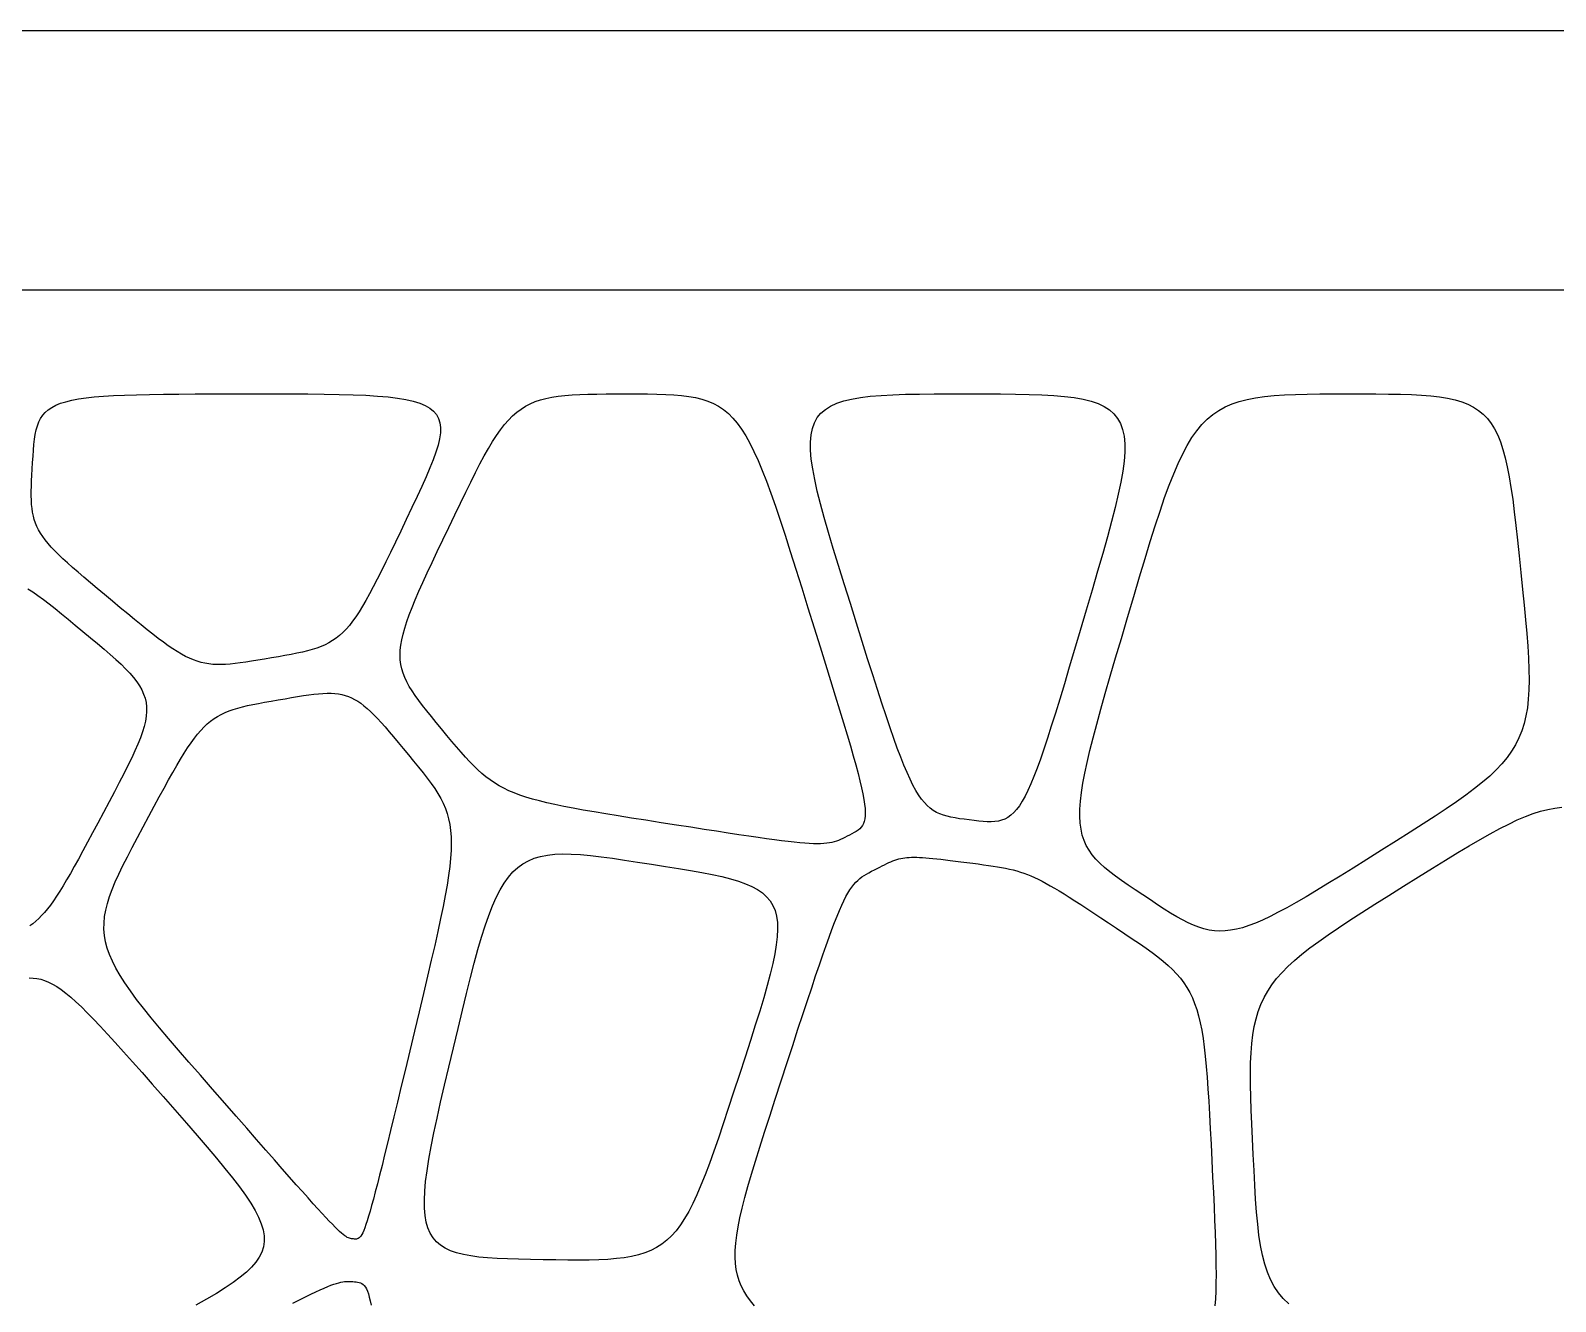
# Model space of a CAD drawing. Header units: millimetres. Extents: x 0 to 2400, y 0 to 1000.
# Drawn here: x 324 to 912, y 510 to 1000 of the extents above; entities that cross this region are included whole.
import ezdxf

# ---------------------------------------------------------------- set-up
doc = ezdxf.new("R2010")
doc.units = ezdxf.units.MM

msp = doc.modelspace()

# ---------------------------------------------------------------- linework, layer by layer
at = {"layer": '07'}
for p, q in [((441.287, 516.814), (442.286, 517.152)), ((442.286, 517.152), (443.186, 517.419)), ((443.186, 517.419), (444.001, 517.624)), ((444.001, 517.624), (444.747, 517.771)), ((444.747, 517.771), (445.437, 517.869)), ((445.437, 517.869), (446.085, 517.923)), ((446.085, 517.923), (446.706, 517.939)), ((446.706, 517.939), (447.313, 517.925)), ((447.313, 517.925), (447.921, 517.886)), ((447.921, 517.886), (448.545, 517.831)), ((448.545, 517.831), (449.197, 517.764)), ((449.197, 517.764), (449.847, 517.692)), ((449.847, 517.692), (450.457, 517.607)), ((450.457, 517.607), (451.029, 517.489)), ((451.029, 517.489), (451.565, 517.319)), ((451.565, 517.319), (452.07, 517.08)), ((452.07, 517.08), (452.545, 516.752)), ((428.056, 510.814), (430.352, 511.945)), ((430.352, 511.945), (432.436, 512.955)), ((432.436, 512.955), (434.322, 513.849)), ((434.322, 513.849), (436.026, 514.634)), ((436.026, 514.634), (437.559, 515.316)), ((437.559, 515.316), (438.938, 515.903)), ((438.938, 515.903), (440.176, 516.4)), ((440.176, 516.4), (441.287, 516.814)), ((452.545, 516.752), (452.992, 516.316)), ((452.992, 516.316), (453.416, 515.754)), ((453.416, 515.754), (453.818, 515.048)), ((453.818, 515.048), (454.202, 514.178)), ((454.202, 514.178), (454.569, 513.126)), ((454.569, 513.126), (454.924, 511.874)), ((454.924, 511.874), (455.268, 510.402)), ((425.534, 509.553), (428.056, 510.814)), ((455.268, 510.402), (455.604, 508.693))]:
    msp.add_line(p, q, dxfattribs=at)
at = {"layer": '08'}
for p, q in [((323.928, 634.854), (325.407, 634.818)), ((325.407, 634.818), (326.875, 634.651)), ((326.875, 634.651), (328.345, 634.345)), ((328.345, 634.345), (329.831, 633.889)), ((329.831, 633.889), (331.348, 633.273)), ((331.348, 633.273), (332.91, 632.488)), ((332.91, 632.488), (334.531, 631.525)), ((334.531, 631.525), (336.225, 630.374)), ((336.225, 630.374), (338.007, 629.025)), ((338.007, 629.025), (339.889, 627.469)), ((339.889, 627.469), (341.887, 625.696)), ((341.887, 625.696), (344.014, 623.697)), ((344.014, 623.697), (346.284, 621.461)), ((346.284, 621.461), (348.713, 618.98)), ((348.713, 618.98), (351.313, 616.244)), ((351.313, 616.244), (354.099, 613.243)), ((354.099, 613.243), (357.084, 609.968)), ((357.084, 609.968), (360.284, 606.409)), ((360.284, 606.409), (363.712, 602.557)), ((363.712, 602.557), (367.382, 598.401)), ((367.382, 598.401), (371.308, 593.933)), ((371.308, 593.933), (375.505, 589.142)), ((375.505, 589.142), (379.986, 584.02)), ((379.986, 584.02), (384.464, 578.897)), ((384.464, 578.897), (388.642, 574.097)), ((388.642, 574.097), (392.516, 569.605)), ((392.516, 569.605), (396.084, 565.401)), ((396.084, 565.401), (399.344, 561.47)), ((399.344, 561.47), (402.293, 557.793)), ((402.293, 557.793), (404.929, 554.355)), ((404.929, 554.355), (407.249, 551.136)), ((407.249, 551.136), (409.251, 548.12)), ((409.251, 548.12), (410.933, 545.289)), ((410.933, 545.289), (412.291, 542.627)), ((412.291, 542.627), (413.325, 540.115)), ((413.325, 540.115), (414.03, 537.737)), ((414.03, 537.737), (414.406, 535.476)), ((414.406, 535.476), (414.448, 533.313)), ((413.526, 529.215), (412.556, 527.245)), ((414.156, 531.232), (413.526, 529.215)), ((414.448, 533.313), (414.156, 531.232)), ((409.587, 523.376), (407.582, 521.443)), ((411.244, 525.304), (409.587, 523.376)), ((412.556, 527.245), (411.244, 525.304)), ((402.522, 517.492), (399.462, 515.44)), ((405.228, 519.488), (402.522, 517.492)), ((407.582, 521.443), (405.228, 519.488)), ((396.044, 513.314), (392.267, 511.096)), ((399.462, 515.44), (396.044, 513.314)), ((392.267, 511.096), (388.128, 508.769))]:
    msp.add_line(p, q, dxfattribs=at)
at = {"layer": '09'}
for p, q in [((323.322, 784.856), (325.266, 783.611)), ((325.266, 783.611), (327.278, 782.227)), ((327.278, 782.227), (329.373, 780.702)), ((329.373, 780.702), (331.567, 779.033)), ((331.567, 779.033), (333.876, 777.216)), ((333.876, 777.216), (336.317, 775.249)), ((336.317, 775.249), (338.906, 773.129)), ((338.906, 773.129), (341.657, 770.853)), ((341.657, 770.853), (344.588, 768.417)), ((344.588, 768.417), (347.516, 765.979)), ((347.516, 765.979), (350.251, 763.69)), ((350.251, 763.69), (352.793, 761.535)), ((352.793, 761.535), (355.146, 759.5)), ((355.146, 759.5), (357.309, 757.571)), ((357.309, 757.571), (359.286, 755.735)), ((359.286, 755.735), (361.076, 753.976)), ((361.076, 753.976), (362.683, 752.282)), ((362.683, 752.282), (364.107, 750.637)), ((364.107, 750.637), (365.351, 749.029)), ((365.351, 749.029), (366.415, 747.442)), ((366.415, 747.442), (367.301, 745.863)), ((367.301, 745.863), (368.012, 744.278)), ((368.012, 744.278), (368.548, 742.673)), ((368.548, 742.673), (368.912, 741.033)), ((368.912, 741.033), (369.104, 739.345)), ((368.981, 735.767), (368.669, 733.85)), ((369.126, 737.594), (368.981, 735.767)), ((369.104, 739.345), (369.126, 737.594)), ((367.552, 729.687), (366.751, 727.414)), ((368.192, 731.828), (367.552, 729.687)), ((368.669, 733.85), (368.192, 731.828)), ((365.789, 724.994), (364.669, 722.413)), ((366.751, 727.414), (365.789, 724.994)), ((363.392, 719.657), (361.96, 716.713)), ((364.669, 722.413), (363.392, 719.657)), ((360.374, 713.566), (358.636, 710.201)), ((361.96, 716.713), (360.374, 713.566)), ((356.748, 706.606), (354.711, 702.766)), ((358.636, 710.201), (356.748, 706.606)), ((354.711, 702.766), (352.527, 698.667)), ((350.341, 694.568), (348.291, 690.732)), ((352.527, 698.667), (350.341, 694.568)), ((348.291, 690.732), (346.368, 687.149)), ((344.563, 683.808), (342.867, 680.699)), ((346.368, 687.149), (344.563, 683.808)), ((341.27, 677.811), (339.762, 675.135)), ((342.867, 680.699), (341.27, 677.811)), ((336.98, 670.377), (335.687, 668.273)), ((338.336, 672.661), (336.98, 670.377)), ((339.762, 675.135), (338.336, 672.661)), ((333.248, 664.567), (332.085, 662.944)), ((334.446, 666.34), (333.248, 664.567)), ((335.687, 668.273), (334.446, 666.34)), ((328.707, 658.87), (327.587, 657.743)), ((329.824, 660.106), (328.707, 658.87)), ((330.947, 661.46), (329.824, 660.106)), ((332.085, 662.944), (330.947, 661.46)), ((325.302, 655.773), (324.117, 654.91)), ((326.455, 656.714), (325.302, 655.773)), ((327.587, 657.743), (326.455, 656.714))]:
    msp.add_line(p, q, dxfattribs=at)
at = {"layer": '11'}
for p, q in [((410.075, 740.249), (412.278, 740.682)), ((412.278, 740.682), (414.628, 741.116)), ((414.628, 741.116), (417.135, 741.561)), ((417.135, 741.561), (419.809, 742.028)), ((419.809, 742.028), (422.484, 742.492)), ((422.484, 742.492), (424.991, 742.921)), ((424.991, 742.921), (427.339, 743.311)), ((427.339, 743.311), (429.54, 743.657)), ((429.54, 743.657), (431.603, 743.955)), ((431.603, 743.955), (433.538, 744.2)), ((433.538, 744.2), (435.356, 744.389)), ((435.356, 744.389), (437.066, 744.517)), ((437.066, 744.517), (438.679, 744.58)), ((438.679, 744.58), (440.204, 744.574)), ((440.204, 744.574), (441.653, 744.494)), ((441.653, 744.494), (443.034, 744.337)), ((443.034, 744.337), (444.359, 744.097)), ((444.359, 744.097), (445.636, 743.771)), ((445.636, 743.771), (446.877, 743.355)), ((446.877, 743.355), (448.091, 742.843)), ((448.091, 742.843), (449.289, 742.233)), ((449.289, 742.233), (450.48, 741.519)), ((450.48, 741.519), (451.675, 740.697)), ((451.675, 740.697), (452.884, 739.764)), ((393.818, 733.837), (395.129, 734.796)), ((395.129, 734.796), (396.481, 735.659)), ((396.481, 735.659), (397.886, 736.434)), ((397.886, 736.434), (399.354, 737.132)), ((399.354, 737.132), (400.896, 737.763)), ((400.896, 737.763), (402.522, 738.336)), ((402.522, 738.336), (404.243, 738.861)), ((404.243, 738.861), (406.068, 739.348)), ((406.068, 739.348), (408.008, 739.808)), ((408.008, 739.808), (410.075, 740.249)), ((452.884, 739.764), (454.117, 738.715)), ((454.117, 738.715), (455.383, 737.545)), ((455.383, 737.545), (456.694, 736.25)), ((456.694, 736.25), (458.059, 734.827)), ((458.059, 734.827), (459.488, 733.27)), ((387.533, 727.241), (388.79, 728.833)), ((388.79, 728.833), (390.036, 730.279)), ((390.036, 730.279), (391.282, 731.588)), ((391.282, 731.588), (392.54, 732.771)), ((392.54, 732.771), (393.818, 733.837)), ((459.488, 733.27), (460.992, 731.577)), ((460.992, 731.577), (462.58, 729.741)), ((462.58, 729.741), (464.263, 727.76)), ((383.599, 721.49), (384.948, 723.58)), ((384.948, 723.58), (386.256, 725.493)), ((386.256, 725.493), (387.533, 727.241)), ((464.263, 727.76), (466.051, 725.628)), ((466.051, 725.628), (467.953, 723.342)), ((467.953, 723.342), (469.981, 720.897)), ((380.733, 716.745), (382.197, 719.215)), ((382.197, 719.215), (383.599, 721.49)), ((469.981, 720.897), (472.006, 718.45)), ((472.006, 718.45), (473.898, 716.144)), ((375.861, 708.063), (377.575, 711.179)), ((377.575, 711.179), (379.196, 714.069)), ((379.196, 714.069), (380.733, 716.745)), ((473.898, 716.144), (475.655, 713.957)), ((475.655, 713.957), (477.278, 711.87)), ((477.278, 711.87), (478.769, 709.859)), ((374.043, 704.713), (375.861, 708.063)), ((478.769, 709.859), (480.126, 707.904)), ((480.126, 707.904), (481.352, 705.984)), ((481.352, 705.984), (482.445, 704.076)), ((370.051, 697.269), (372.109, 701.118)), ((372.109, 701.118), (374.043, 704.713)), ((482.445, 704.076), (483.408, 702.159)), ((483.408, 702.159), (484.239, 700.212)), ((484.239, 700.212), (484.941, 698.213)), ((367.856, 693.155), (370.051, 697.269)), ((484.941, 698.213), (485.512, 696.141)), ((485.512, 696.141), (485.954, 693.974)), ((485.954, 693.974), (486.268, 691.691)), ((363.625, 685.178), (365.665, 689.04)), ((365.665, 689.04), (367.856, 693.155)), ((486.268, 691.691), (486.452, 689.271)), ((486.452, 689.271), (486.509, 686.691)), ((360.021, 678.135), (361.742, 681.55)), ((361.742, 681.55), (363.625, 685.178)), ((486.439, 683.931), (486.241, 680.969)), ((486.509, 686.691), (486.439, 683.931)), ((358.467, 674.912), (360.021, 678.135)), ((485.917, 677.784), (485.467, 674.353)), ((486.241, 680.969), (485.917, 677.784)), ((355.885, 668.963), (357.087, 671.861)), ((357.087, 671.861), (358.467, 674.912)), ((484.891, 670.657), (484.19, 666.672)), ((485.467, 674.353), (484.891, 670.657)), ((354.039, 663.54), (354.868, 666.196)), ((354.868, 666.196), (355.885, 668.963)), ((484.19, 666.672), (483.364, 662.378)), ((352.741, 656.035), (352.97, 658.48)), ((352.97, 658.48), (353.404, 660.975)), ((353.404, 660.975), (354.039, 663.54)), ((483.364, 662.378), (482.415, 657.753)), ((352.722, 653.62), (352.741, 656.035)), ((352.92, 651.214), (352.722, 653.62)), ((481.341, 652.776), (480.145, 647.426)), ((482.415, 657.753), (481.341, 652.776)), ((353.339, 648.797), (352.92, 651.214)), ((353.985, 646.348), (353.339, 648.797)), ((354.862, 643.848), (353.985, 646.348)), ((480.145, 647.426), (478.825, 641.68)), ((355.978, 641.275), (354.862, 643.848)), ((357.336, 638.61), (355.978, 641.275)), ((478.825, 641.68), (477.384, 635.517)), ((358.942, 635.831), (357.336, 638.61)), ((360.803, 632.919), (358.942, 635.831)), ((477.384, 635.517), (475.82, 628.916)), ((362.922, 629.853), (360.803, 632.919)), ((365.305, 626.614), (362.922, 629.853)), ((475.82, 628.916), (474.136, 621.856)), ((367.959, 623.179), (365.305, 626.614)), ((370.887, 619.53), (367.959, 623.179)), ((374.096, 615.645), (370.887, 619.53)), ((474.136, 621.856), (472.33, 614.315)), ((377.591, 611.505), (374.096, 615.645)), ((381.377, 607.089), (377.591, 611.505)), ((472.33, 614.315), (470.524, 606.774)), ((385.459, 602.376), (381.377, 607.089)), ((470.524, 606.774), (468.833, 599.721)), ((389.844, 597.346), (385.459, 602.376)), ((468.833, 599.721), (467.253, 593.137)), ((394.536, 591.98), (389.844, 597.346)), ((399.229, 586.615), (394.536, 591.98)), ((467.253, 593.137), (465.779, 587.007)), ((403.62, 581.595), (399.229, 586.615)), ((465.779, 587.007), (464.407, 581.316)), ((407.72, 576.91), (403.62, 581.595)), ((411.541, 572.548), (407.72, 576.91)), ((463.131, 576.046), (461.948, 571.182)), ((464.407, 581.316), (463.131, 576.046)), ((415.092, 568.496), (411.541, 572.548)), ((461.948, 571.182), (460.852, 566.708)), ((418.385, 564.745), (415.092, 568.496)), ((421.432, 561.281), (418.385, 564.745)), ((460.852, 566.708), (459.838, 562.607)), ((424.241, 558.093), (421.432, 561.281)), ((458.902, 558.864), (458.039, 555.462)), ((459.838, 562.607), (458.902, 558.864)), ((426.826, 555.17), (424.241, 558.093)), ((429.197, 552.499), (426.826, 555.17)), ((431.364, 550.07), (429.197, 552.499)), ((457.244, 552.385), (456.513, 549.618)), ((458.039, 555.462), (457.244, 552.385)), ((433.338, 547.871), (431.364, 550.07)), ((435.131, 545.89), (433.338, 547.871)), ((455.841, 547.143), (455.223, 544.945)), ((456.513, 549.618), (455.841, 547.143)), ((436.754, 544.115), (435.131, 545.89)), ((438.217, 542.535), (436.754, 544.115)), ((439.531, 541.139), (438.217, 542.535)), ((440.708, 539.914), (439.531, 541.139)), ((454.131, 541.315), (453.647, 539.851)), ((454.655, 543.008), (454.131, 541.315)), ((455.223, 544.945), (454.655, 543.008)), ((441.757, 538.848), (440.708, 539.914)), ((442.691, 537.932), (441.757, 538.848)), ((443.52, 537.152), (442.691, 537.932)), ((444.255, 536.497), (443.52, 537.152)), ((444.906, 535.955), (444.255, 536.497)), ((445.486, 535.515), (444.906, 535.955)), ((446.004, 535.166), (445.486, 535.515)), ((446.472, 534.895), (446.004, 535.166)), ((446.901, 534.691), (446.472, 534.895)), ((447.302, 534.543), (446.901, 534.691)), ((451.317, 534.96), (450.981, 534.644)), ((451.661, 535.392), (451.317, 534.96)), ((452.016, 535.956), (451.661, 535.392)), ((452.388, 536.668), (452.016, 535.956)), ((452.78, 537.543), (452.388, 536.668)), ((453.198, 538.599), (452.78, 537.543)), ((453.647, 539.851), (453.198, 538.599)), ((447.685, 534.438), (447.302, 534.543)), ((448.061, 534.366), (447.685, 534.438)), ((448.442, 534.313), (448.061, 534.366)), ((448.838, 534.27), (448.442, 534.313)), ((449.233, 534.231), (448.838, 534.27)), ((449.607, 534.212), (449.233, 534.231)), ((449.964, 534.227), (449.607, 534.212)), ((450.308, 534.293), (449.964, 534.227)), ((450.646, 534.427), (450.308, 534.293)), ((450.981, 534.644), (450.646, 534.427))]:
    msp.add_line(p, q, dxfattribs=at)
at = {"layer": '12'}
for p, q in [((340.345, 857.514), (342.926, 858)), ((342.926, 858), (345.803, 858.417)), ((345.803, 858.417), (348.993, 858.77)), ((348.993, 858.77), (352.512, 859.064)), ((352.512, 859.064), (356.377, 859.305)), ((356.377, 859.305), (360.607, 859.498)), ((360.607, 859.498), (365.217, 859.649)), ((365.217, 859.649), (370.224, 859.761)), ((370.224, 859.761), (375.646, 859.842)), ((375.646, 859.842), (381.499, 859.897)), ((381.499, 859.897), (387.801, 859.929)), ((387.801, 859.929), (394.569, 859.946)), ((394.569, 859.946), (401.819, 859.953)), ((401.819, 859.953), (409.568, 859.953)), ((409.568, 859.953), (417.317, 859.952)), ((417.317, 859.952), (424.561, 859.941)), ((424.561, 859.941), (431.312, 859.91)), ((431.312, 859.91), (437.584, 859.85)), ((437.584, 859.85), (443.387, 859.751)), ((443.387, 859.751), (448.733, 859.603)), ((448.733, 859.603), (453.635, 859.397)), ((453.635, 859.397), (458.105, 859.122)), ((458.105, 859.122), (462.154, 858.77)), ((462.154, 858.77), (465.795, 858.33)), ((465.795, 858.33), (469.04, 857.793)), ((329.128, 851.72), (330.115, 852.841)), ((330.115, 852.841), (331.279, 853.855)), ((331.279, 853.855), (332.637, 854.768)), ((332.637, 854.768), (334.205, 855.585)), ((334.205, 855.585), (336.002, 856.312)), ((336.002, 856.312), (338.042, 856.953)), ((338.042, 856.953), (340.345, 857.514)), ((469.04, 857.793), (471.9, 857.148)), ((471.9, 857.148), (474.388, 856.387)), ((474.388, 856.387), (476.516, 855.499)), ((476.516, 855.499), (478.296, 854.474)), ((478.296, 854.474), (479.739, 853.304)), ((479.739, 853.304), (480.858, 851.977)), ((480.858, 851.977), (481.664, 850.485)), ((326.248, 844.327), (326.606, 846.061)), ((326.606, 846.061), (327.057, 847.663)), ((327.057, 847.663), (327.615, 849.136)), ((327.615, 849.136), (328.3, 850.486)), ((328.3, 850.486), (329.128, 851.72)), ((481.664, 850.485), (482.17, 848.818)), ((482.17, 848.818), (482.388, 846.966)), ((482.388, 846.966), (482.33, 844.918)), ((325.555, 838.269), (325.739, 840.436)), ((325.739, 840.436), (325.965, 842.453)), ((325.965, 842.453), (326.248, 844.327)), ((481.433, 840.201), (480.618, 837.51)), ((482.008, 842.667), (481.433, 840.201)), ((482.33, 844.918), (482.008, 842.667)), ((325.24, 833.466), (325.394, 835.948)), ((325.394, 835.948), (325.555, 838.269)), ((479.575, 834.587), (478.316, 831.419)), ((480.618, 837.51), (479.575, 834.587)), ((324.845, 826.472), (324.957, 828.656)), ((324.957, 828.656), (325.09, 830.984)), ((325.09, 830.984), (325.24, 833.466)), ((478.316, 831.419), (476.852, 827.998)), ((324.715, 822.493), (324.763, 824.421)), ((324.763, 824.421), (324.845, 826.472)), ((475.197, 824.315), (473.361, 820.358)), ((476.852, 827.998), (475.197, 824.315)), ((324.708, 820.676), (324.715, 822.493)), ((324.749, 818.96), (324.708, 820.676)), ((324.843, 817.334), (324.749, 818.96)), ((324.996, 815.788), (324.843, 817.334)), ((473.361, 820.358), (471.357, 816.119)), ((325.215, 814.31), (324.996, 815.788)), ((325.506, 812.89), (325.215, 814.31)), ((325.876, 811.517), (325.506, 812.89)), ((326.329, 810.18), (325.876, 811.517)), ((469.197, 811.588), (467.033, 807.057)), ((471.357, 816.119), (469.197, 811.588)), ((326.874, 808.869), (326.329, 810.18)), ((327.515, 807.573), (326.874, 808.869)), ((328.259, 806.28), (327.515, 807.573)), ((329.112, 804.982), (328.259, 806.28)), ((330.08, 803.665), (329.112, 804.982)), ((467.033, 807.057), (465.003, 802.817)), ((331.17, 802.321), (330.08, 803.665)), ((332.387, 800.937), (331.17, 802.321)), ((333.738, 799.504), (332.387, 800.937)), ((335.23, 798.011), (333.738, 799.504)), ((465.003, 802.817), (463.096, 798.857)), ((336.868, 796.446), (335.23, 798.011)), ((338.658, 794.799), (336.868, 796.446)), ((340.606, 793.06), (338.658, 794.799)), ((461.301, 795.167), (459.609, 791.736)), ((463.096, 798.857), (461.301, 795.167)), ((342.72, 791.217), (340.606, 793.06)), ((345.005, 789.26), (342.72, 791.217)), ((347.467, 787.178), (345.005, 789.26)), ((458.009, 788.553), (456.49, 785.608)), ((459.609, 791.736), (458.009, 788.553)), ((350.112, 784.96), (347.467, 787.178)), ((352.947, 782.596), (350.112, 784.96)), ((355.977, 780.074), (352.947, 782.596)), ((455.042, 782.889), (453.655, 780.387)), ((456.49, 785.608), (455.042, 782.889)), ((359.009, 777.554), (355.977, 780.074)), ((361.851, 775.197), (359.009, 777.554)), ((451.019, 775.986), (449.749, 774.067)), ((452.317, 778.089), (451.019, 775.986)), ((453.655, 780.387), (452.317, 778.089)), ((364.515, 772.999), (361.851, 775.197)), ((367.015, 770.956), (364.515, 772.999)), ((369.362, 769.064), (367.015, 770.956)), ((447.256, 770.736), (446.011, 769.303)), ((448.499, 772.32), (447.256, 770.736)), ((449.749, 774.067), (448.499, 772.32)), ((371.569, 767.317), (369.362, 769.064)), ((373.648, 765.712), (371.569, 767.317)), ((375.611, 764.244), (373.648, 765.712)), ((377.471, 762.909), (375.611, 764.244)), ((439.383, 764.034), (437.903, 763.284)), ((440.797, 764.871), (439.383, 764.034)), ((442.156, 765.806), (440.797, 764.871)), ((443.471, 766.849), (442.156, 765.806)), ((444.753, 768.011), (443.471, 766.849)), ((446.011, 769.303), (444.753, 768.011)), ((379.24, 761.702), (377.471, 762.909)), ((380.93, 760.619), (379.24, 761.702)), ((382.554, 759.655), (380.93, 760.619)), ((384.124, 758.807), (382.554, 759.655)), ((385.652, 758.069), (384.124, 758.807)), ((387.151, 757.438), (385.652, 758.069)), ((417.218, 758.196), (414.51, 757.726)), ((419.925, 758.669), (417.218, 758.196)), ((422.463, 759.121), (419.925, 758.669)), ((424.841, 759.563), (422.463, 759.121)), ((427.07, 760.006), (424.841, 759.563)), ((429.161, 760.46), (427.07, 760.006)), ((431.124, 760.937), (429.161, 760.46)), ((432.969, 761.447), (431.124, 760.937)), ((434.707, 762.001), (432.969, 761.447)), ((436.348, 762.61), (434.707, 762.001)), ((437.903, 763.284), (436.348, 762.61)), ((388.634, 756.909), (387.151, 757.438)), ((390.111, 756.477), (388.634, 756.909)), ((391.596, 756.138), (390.111, 756.477)), ((393.102, 755.887), (391.596, 756.138)), ((394.639, 755.721), (393.102, 755.887)), ((396.222, 755.635), (394.639, 755.721)), ((397.861, 755.625), (396.222, 755.635)), ((399.57, 755.685), (397.861, 755.625)), ((401.36, 755.812), (399.57, 755.685)), ((403.245, 756.001), (401.36, 755.812)), ((405.236, 756.248), (403.245, 756.001)), ((407.345, 756.548), (405.236, 756.248)), ((409.586, 756.898), (407.345, 756.548)), ((411.97, 757.292), (409.586, 756.898)), ((414.51, 757.726), (411.97, 757.292))]:
    msp.add_line(p, q, dxfattribs=at)
at = {"layer": '15'}
for p, q in [((518.499, 680.985), (520.947, 681.703)), ((520.947, 681.703), (523.583, 682.209)), ((523.583, 682.209), (526.423, 682.517)), ((526.423, 682.517), (529.483, 682.64)), ((529.483, 682.64), (532.776, 682.594)), ((532.776, 682.594), (536.32, 682.391)), ((536.32, 682.391), (540.129, 682.047)), ((540.129, 682.047), (544.219, 681.576)), ((544.219, 681.576), (548.605, 680.992)), ((508.546, 673.701), (510.283, 675.697)), ((510.283, 675.697), (512.131, 677.409)), ((512.131, 677.409), (514.106, 678.852)), ((514.106, 678.852), (516.224, 680.039)), ((516.224, 680.039), (518.499, 680.985)), ((548.605, 680.992), (553.302, 680.309)), ((553.302, 680.309), (558.326, 679.542)), ((558.326, 679.542), (563.692, 678.704)), ((563.692, 678.704), (569.057, 677.861)), ((569.057, 677.861), (574.071, 677.058)), ((574.071, 677.058), (578.741, 676.279)), ((578.741, 676.279), (583.073, 675.506)), ((505.346, 668.8), (506.906, 671.407)), ((506.906, 671.407), (508.546, 673.701)), ((583.073, 675.506), (587.076, 674.724)), ((587.076, 674.724), (590.755, 673.916)), ((590.755, 673.916), (594.117, 673.067)), ((594.117, 673.067), (597.17, 672.159)), ((597.17, 672.159), (599.919, 671.176)), ((599.919, 671.176), (602.372, 670.102)), ((602.372, 670.102), (604.536, 668.921)), ((502.407, 662.592), (503.851, 665.866)), ((503.851, 665.866), (505.346, 668.8)), ((604.536, 668.921), (606.417, 667.617)), ((606.417, 667.617), (608.022, 666.172)), ((608.022, 666.172), (609.358, 664.571)), ((609.358, 664.571), (610.431, 662.798)), ((499.606, 654.962), (500.997, 658.962)), ((500.997, 658.962), (502.407, 662.592)), ((610.431, 662.798), (611.25, 660.835)), ((611.25, 660.835), (611.819, 658.668)), ((611.819, 658.668), (612.147, 656.278)), ((498.219, 650.58), (499.606, 654.962)), ((612.24, 653.651), (612.105, 650.769)), ((612.147, 656.278), (612.24, 653.651)), ((496.82, 645.799), (498.219, 650.58)), ((611.748, 647.617), (611.177, 644.177)), ((612.105, 650.769), (611.748, 647.617)), ((493.927, 634.986), (495.395, 640.606)), ((495.395, 640.606), (496.82, 645.799)), ((610.398, 640.435), (609.418, 636.373)), ((611.177, 644.177), (610.398, 640.435)), ((492.401, 628.926), (493.927, 634.986)), ((609.418, 636.373), (608.244, 631.974)), ((490.803, 622.41), (492.401, 628.926)), ((608.244, 631.974), (606.883, 627.224)), ((606.883, 627.224), (605.341, 622.105)), ((489.115, 615.426), (490.803, 622.41)), ((605.341, 622.105), (603.625, 616.601)), ((487.325, 607.958), (489.115, 615.426)), ((603.625, 616.601), (601.743, 610.696)), ((485.542, 600.486), (487.325, 607.958)), ((601.743, 610.696), (599.701, 604.373)), ((483.895, 593.488), (485.542, 600.486)), ((599.701, 604.373), (597.505, 597.616)), ((482.389, 586.949), (483.895, 593.488)), ((597.505, 597.616), (595.305, 590.859)), ((595.305, 590.859), (593.237, 584.539)), ((481.03, 580.853), (482.389, 586.949)), ((593.237, 584.539), (591.285, 578.64)), ((479.825, 575.184), (481.03, 580.853)), ((591.285, 578.64), (589.433, 573.148)), ((477.897, 565.065), (478.778, 569.927)), ((478.778, 569.927), (479.825, 575.184)), ((589.433, 573.148), (587.667, 568.049)), ((477.187, 560.583), (477.897, 565.065)), ((587.667, 568.049), (585.972, 563.328)), ((476.654, 556.466), (477.187, 560.583)), ((584.332, 558.971), (582.731, 554.964)), ((585.972, 563.328), (584.332, 558.971)), ((476.144, 549.261), (476.305, 552.697)), ((476.305, 552.697), (476.654, 556.466)), ((582.731, 554.964), (581.155, 551.292)), ((476.179, 546.142), (476.144, 549.261)), ((579.589, 547.942), (578.017, 544.897)), ((581.155, 551.292), (579.589, 547.942)), ((476.416, 543.325), (476.179, 546.142)), ((476.859, 540.794), (476.416, 543.325)), ((477.516, 538.532), (476.859, 540.794)), ((576.424, 542.145), (574.795, 539.671)), ((578.017, 544.897), (576.424, 542.145)), ((478.392, 536.525), (477.516, 538.532)), ((479.493, 534.757), (478.392, 536.525)), ((480.826, 533.212), (479.493, 534.757)), ((571.368, 535.499), (569.539, 533.771)), ((573.115, 537.46), (571.368, 535.499)), ((574.795, 539.671), (573.115, 537.46)), ((482.396, 531.873), (480.826, 533.212)), ((484.209, 530.726), (482.396, 531.873)), ((486.272, 529.755), (484.209, 530.726)), ((488.59, 528.944), (486.272, 529.755)), ((491.17, 528.278), (488.59, 528.944)), ((561.1, 528.923), (558.634, 528.154)), ((563.409, 529.855), (561.1, 528.923)), ((565.574, 530.964), (563.409, 529.855)), ((567.613, 532.265), (565.574, 530.964)), ((569.539, 533.771), (567.613, 532.265)), ((494.016, 527.74), (491.17, 528.278)), ((497.136, 527.315), (494.016, 527.74)), ((500.536, 526.987), (497.136, 527.315)), ((504.221, 526.74), (500.536, 526.987)), ((508.197, 526.56), (504.221, 526.74)), ((512.47, 526.429), (508.197, 526.56)), ((517.047, 526.333), (512.47, 526.429)), ((521.934, 526.256), (517.047, 526.333)), ((526.817, 526.187), (521.934, 526.256)), ((531.39, 526.138), (526.817, 526.187)), ((535.668, 526.121), (531.39, 526.138)), ((539.666, 526.153), (535.668, 526.121)), ((543.399, 526.247), (539.666, 526.153)), ((546.884, 526.418), (543.399, 526.247)), ((550.134, 526.679), (546.884, 526.418)), ((553.166, 527.046), (550.134, 526.679)), ((555.994, 527.533), (553.166, 527.046)), ((558.634, 528.154), (555.994, 527.533))]:
    msp.add_line(p, q, dxfattribs=at)
at = {"layer": '16'}
for p, q in [((520.856, 857.655), (522.992, 858.227)), ((522.992, 858.227), (525.265, 858.695)), ((525.265, 858.695), (527.688, 859.069)), ((527.688, 859.069), (530.276, 859.361)), ((530.276, 859.361), (533.042, 859.581)), ((533.042, 859.581), (536, 859.738)), ((536, 859.738), (539.163, 859.843)), ((539.163, 859.843), (542.547, 859.907)), ((542.547, 859.907), (546.163, 859.94)), ((546.163, 859.94), (550.027, 859.952)), ((550.027, 859.952), (554.152, 859.953)), ((554.152, 859.953), (558.277, 859.951)), ((558.277, 859.951), (562.141, 859.931)), ((562.141, 859.931), (565.758, 859.879)), ((565.758, 859.879), (569.143, 859.776)), ((569.143, 859.776), (572.309, 859.607)), ((572.309, 859.607), (575.27, 859.356)), ((575.27, 859.356), (578.042, 859.004)), ((578.042, 859.004), (580.636, 858.536)), ((580.636, 858.536), (583.068, 857.936)), ((583.068, 857.936), (585.352, 857.185)), ((510.137, 851.47), (511.743, 852.881)), ((511.743, 852.881), (513.403, 854.126)), ((513.403, 854.126), (515.13, 855.215)), ((515.13, 855.215), (516.939, 856.16)), ((516.939, 856.16), (518.843, 856.97)), ((518.843, 856.97), (520.856, 857.655)), ((585.352, 857.185), (587.502, 856.269)), ((587.502, 856.269), (589.532, 855.17)), ((589.532, 855.17), (591.455, 853.872)), ((591.455, 853.872), (593.287, 852.357)), ((593.287, 852.357), (595.04, 850.611)), ((503.976, 843.962), (505.505, 846.139)), ((505.505, 846.139), (507.032, 848.11)), ((507.032, 848.11), (508.572, 849.883)), ((508.572, 849.883), (510.137, 851.47)), ((595.04, 850.611), (596.729, 848.615)), ((596.729, 848.615), (598.369, 846.353)), ((598.369, 846.353), (599.972, 843.809)), ((500.86, 838.944), (502.433, 841.567)), ((502.433, 841.567), (503.976, 843.962)), ((599.972, 843.809), (601.554, 840.966)), ((601.554, 840.966), (603.128, 837.808)), ((497.572, 832.972), (499.245, 836.082)), ((499.245, 836.082), (500.86, 838.944)), ((603.128, 837.808), (604.709, 834.317)), ((604.709, 834.317), (606.31, 830.477)), ((494.003, 825.965), (495.83, 829.603)), ((495.83, 829.603), (497.572, 832.972)), ((606.31, 830.477), (607.945, 826.272)), ((492.078, 822.047), (494.003, 825.965)), ((607.945, 826.272), (609.629, 821.685)), ((487.878, 813.33), (490.041, 817.839)), ((490.041, 817.839), (492.078, 822.047)), ((609.629, 821.685), (611.375, 816.7)), ((611.375, 816.7), (613.199, 811.299)), ((485.576, 808.511), (487.878, 813.33)), ((613.199, 811.299), (615.112, 805.466)), ((483.276, 803.69), (485.576, 808.511)), ((615.112, 805.466), (617.131, 799.185)), ((479.135, 794.951), (481.13, 799.175)), ((481.13, 799.175), (483.276, 803.69)), ((617.131, 799.185), (619.268, 792.439)), ((477.291, 791), (479.135, 794.951)), ((474.058, 783.858), (475.599, 787.308)), ((475.599, 787.308), (477.291, 791)), ((619.268, 792.439), (621.538, 785.211)), ((472.666, 780.636), (474.058, 783.858)), ((621.538, 785.211), (623.956, 777.485)), ((470.33, 774.812), (471.423, 777.626)), ((471.423, 777.626), (472.666, 780.636)), ((623.956, 777.485), (626.371, 769.758)), ((467.937, 767.388), (468.587, 769.709)), ((468.587, 769.709), (469.385, 772.178)), ((469.385, 772.178), (470.33, 774.812)), ((626.371, 769.758), (628.629, 762.529)), ((467.075, 763.132), (467.433, 765.202)), ((467.433, 765.202), (467.937, 767.388)), ((466.795, 759.285), (466.863, 761.165)), ((466.872, 757.475), (466.795, 759.285)), ((466.863, 761.165), (467.075, 763.132)), ((628.629, 762.529), (630.732, 755.78)), ((467.093, 755.72), (466.872, 757.475)), ((467.457, 754.005), (467.093, 755.72)), ((467.963, 752.313), (467.457, 754.005)), ((468.612, 750.63), (467.963, 752.313)), ((630.732, 755.78), (632.683, 749.492)), ((469.402, 748.939), (468.612, 750.63)), ((470.333, 747.225), (469.402, 748.939)), ((471.404, 745.473), (470.333, 747.225)), ((632.683, 749.492), (634.487, 743.649)), ((472.616, 743.666), (471.404, 745.473)), ((473.966, 741.788), (472.616, 743.666)), ((475.456, 739.826), (473.966, 741.788)), ((634.487, 743.649), (636.146, 738.233)), ((477.083, 737.761), (475.456, 739.826)), ((478.848, 735.58), (477.083, 737.761)), ((480.75, 733.266), (478.848, 735.58)), ((636.146, 738.233), (637.663, 733.226)), ((482.789, 730.804), (480.75, 733.266)), ((484.831, 728.343), (482.789, 730.804)), ((637.663, 733.226), (639.042, 728.61)), ((639.042, 728.61), (640.286, 724.368)), ((486.753, 726.039), (484.831, 728.343)), ((488.574, 723.884), (486.753, 726.039)), ((490.31, 721.871), (488.574, 723.884)), ((640.286, 724.368), (641.397, 720.482)), ((491.978, 719.994), (490.31, 721.871)), ((493.596, 718.244), (491.978, 719.994)), ((495.18, 716.614), (493.596, 718.244)), ((641.397, 720.482), (642.38, 716.935)), ((642.38, 716.935), (643.238, 713.709)), ((496.747, 715.097), (495.18, 716.614)), ((498.315, 713.686), (496.747, 715.097)), ((499.9, 712.374), (498.315, 713.686)), ((501.519, 711.153), (499.9, 712.374)), ((503.191, 710.016), (501.519, 711.153)), ((643.238, 713.709), (643.973, 710.786)), ((504.93, 708.956), (503.191, 710.016)), ((506.755, 707.965), (504.93, 708.956)), ((508.683, 707.036), (506.755, 707.965)), ((510.731, 706.162), (508.683, 707.036)), ((512.915, 705.336), (510.731, 706.162)), ((515.254, 704.55), (512.915, 705.336)), ((643.973, 710.786), (644.59, 708.148)), ((644.59, 708.148), (645.09, 705.779)), ((645.09, 705.779), (645.478, 703.66)), ((517.762, 703.797), (515.254, 704.55)), ((520.459, 703.071), (517.762, 703.797)), ((523.361, 702.362), (520.459, 703.071)), ((526.484, 701.665), (523.361, 702.362)), ((529.847, 700.972), (526.484, 701.665)), ((533.465, 700.276), (529.847, 700.972)), ((537.357, 699.569), (533.465, 700.276)), ((541.539, 698.844), (537.357, 699.569)), ((645.478, 703.66), (645.757, 701.774)), ((645.757, 701.774), (645.929, 700.103)), ((645.929, 700.103), (645.999, 698.63)), ((546.027, 698.094), (541.539, 698.844)), ((550.84, 697.312), (546.027, 698.094)), ((555.995, 696.49), (550.84, 697.312)), ((561.507, 695.622), (555.995, 696.49)), ((567.395, 694.699), (561.507, 695.622)), ((573.282, 693.777), (567.395, 694.699)), ((578.791, 692.916), (573.282, 693.777)), ((644.917, 693.609), (644.437, 692.95)), ((645.313, 694.359), (644.917, 693.609)), ((645.623, 695.218), (645.313, 694.359)), ((645.842, 696.205), (645.623, 695.218)), ((645.969, 697.337), (645.842, 696.205)), ((645.999, 698.63), (645.969, 697.337)), ((583.938, 692.114), (578.791, 692.916)), ((588.736, 691.371), (583.938, 692.114)), ((593.2, 690.685), (588.736, 691.371)), ((597.345, 690.056), (593.2, 690.685)), ((601.185, 689.483), (597.345, 690.056)), ((604.736, 688.964), (601.185, 689.483)), ((608.011, 688.5), (604.736, 688.964)), ((611.025, 688.088), (608.011, 688.5)), ((613.793, 687.728), (611.025, 688.088)), ((616.33, 687.418), (613.793, 687.728)), ((618.65, 687.159), (616.33, 687.418)), ((634.892, 687.593), (634.034, 687.328)), ((635.723, 687.896), (634.892, 687.593)), ((636.541, 688.235), (635.723, 687.896)), ((637.362, 688.609), (636.541, 688.235)), ((638.2, 689.019), (637.362, 688.609)), ((639.07, 689.461), (638.2, 689.019)), ((639.986, 689.937), (639.07, 689.461)), ((640.899, 690.415), (639.986, 689.937)), ((641.748, 690.88), (640.899, 690.415)), ((642.529, 691.348), (641.748, 690.88)), ((643.24, 691.837), (642.529, 691.348)), ((643.877, 692.365), (643.24, 691.837)), ((644.437, 692.95), (643.877, 692.365)), ((620.767, 686.949), (618.65, 687.159)), ((622.697, 686.786), (620.767, 686.949)), ((624.454, 686.671), (622.697, 686.786)), ((626.052, 686.602), (624.454, 686.671)), ((627.507, 686.578), (626.052, 686.602)), ((628.832, 686.598), (627.507, 686.578)), ((630.043, 686.662), (628.832, 686.598)), ((631.154, 686.767), (630.043, 686.662)), ((632.18, 686.914), (631.154, 686.767)), ((633.135, 687.101), (632.18, 686.914)), ((634.034, 687.328), (633.135, 687.101))]:
    msp.add_line(p, q, dxfattribs=at)
at = {"layer": '18'}
for p, q in [((647.456, 675.42), (648.459, 675.957)), ((648.459, 675.957), (649.526, 676.514)), ((649.526, 676.514), (650.593, 677.069)), ((650.593, 677.069), (651.596, 677.588)), ((651.596, 677.588), (652.542, 678.071)), ((652.542, 678.071), (653.439, 678.518)), ((653.439, 678.518), (654.294, 678.931)), ((654.294, 678.931), (655.113, 679.309)), ((655.113, 679.309), (655.904, 679.654)), ((655.904, 679.654), (656.675, 679.966)), ((656.675, 679.966), (657.432, 680.246)), ((657.432, 680.246), (658.182, 680.494)), ((658.182, 680.494), (658.933, 680.71)), ((658.933, 680.71), (659.692, 680.896)), ((659.692, 680.896), (660.466, 681.051)), ((660.466, 681.051), (661.263, 681.177)), ((661.263, 681.177), (662.088, 681.274)), ((662.088, 681.274), (662.951, 681.343)), ((662.951, 681.343), (663.857, 681.384)), ((663.857, 681.384), (664.814, 681.397)), ((664.814, 681.397), (665.829, 681.384)), ((665.829, 681.384), (666.909, 681.344)), ((666.909, 681.344), (668.062, 681.279)), ((668.062, 681.279), (669.295, 681.189)), ((669.295, 681.189), (670.615, 681.075)), ((670.615, 681.075), (672.028, 680.937)), ((672.028, 680.937), (673.543, 680.775)), ((673.543, 680.775), (675.166, 680.591)), ((675.166, 680.591), (676.904, 680.384)), ((676.904, 680.384), (678.766, 680.156)), ((678.766, 680.156), (680.757, 679.907)), ((680.757, 679.907), (682.885, 679.638)), ((682.885, 679.638), (685.158, 679.348)), ((685.158, 679.348), (687.431, 679.058)), ((687.431, 679.058), (689.564, 678.782)), ((689.564, 678.782), (691.57, 678.515)), ((691.57, 678.515), (693.458, 678.252)), ((693.458, 678.252), (695.242, 677.988)), ((695.242, 677.988), (696.933, 677.717)), ((696.933, 677.717), (698.541, 677.436)), ((698.541, 677.436), (700.08, 677.138)), ((700.08, 677.138), (701.56, 676.818)), ((701.56, 676.818), (702.993, 676.472)), ((702.993, 676.472), (704.391, 676.094)), ((704.391, 676.094), (705.765, 675.679)), ((705.765, 675.679), (707.128, 675.222)), ((640.108, 668.813), (640.862, 669.902)), ((640.862, 669.902), (641.615, 670.863)), ((641.615, 670.863), (642.373, 671.714)), ((642.373, 671.714), (643.145, 672.471)), ((643.145, 672.471), (643.938, 673.151)), ((643.938, 673.151), (644.758, 673.769)), ((644.758, 673.769), (645.613, 674.342)), ((645.613, 674.342), (646.51, 674.887)), ((646.51, 674.887), (647.456, 675.42)), ((707.128, 675.222), (708.489, 674.718)), ((708.489, 674.718), (709.862, 674.162)), ((709.862, 674.162), (711.258, 673.549)), ((711.258, 673.549), (712.689, 672.874)), ((712.689, 672.874), (714.165, 672.13)), ((714.165, 672.13), (715.699, 671.315)), ((715.699, 671.315), (717.303, 670.422)), ((717.303, 670.422), (718.987, 669.446)), ((636.935, 662.866), (637.766, 664.625)), ((637.766, 664.625), (638.567, 666.192)), ((638.567, 666.192), (639.345, 667.582)), ((639.345, 667.582), (640.108, 668.813)), ((718.987, 669.446), (720.764, 668.382)), ((720.764, 668.382), (722.645, 667.225)), ((722.645, 667.225), (724.641, 665.97)), ((724.641, 665.97), (726.765, 664.612)), ((726.765, 664.612), (729.029, 663.145)), ((634.188, 656.273), (635.153, 658.706)), ((635.153, 658.706), (636.066, 660.899)), ((636.066, 660.899), (636.935, 662.866)), ((729.029, 663.145), (731.442, 661.566)), ((731.442, 661.566), (734.018, 659.867)), ((734.018, 659.867), (736.768, 658.046)), ((736.768, 658.046), (739.703, 656.095)), ((632.073, 650.616), (633.163, 653.581)), ((633.163, 653.581), (634.188, 656.273)), ((739.703, 656.095), (742.835, 654.011)), ((742.835, 654.011), (745.967, 651.924)), ((629.664, 643.797), (630.909, 647.36)), ((630.909, 647.36), (632.073, 650.616)), ((745.967, 651.924), (748.897, 649.959)), ((748.897, 649.959), (751.633, 648.096)), ((751.633, 648.096), (754.183, 646.318)), ((754.183, 646.318), (756.554, 644.607)), ((628.331, 639.911), (629.664, 643.797)), ((756.554, 644.607), (758.753, 642.944)), ((758.753, 642.944), (760.788, 641.312)), ((760.788, 641.312), (762.665, 639.693)), ((625.372, 631.104), (626.903, 635.685)), ((626.903, 635.685), (628.331, 639.911)), ((762.665, 639.693), (764.394, 638.068)), ((764.394, 638.068), (765.98, 636.42)), ((765.98, 636.42), (767.431, 634.731)), ((767.431, 634.731), (768.755, 632.981)), ((623.732, 626.15), (625.372, 631.104)), ((768.755, 632.981), (769.959, 631.155)), ((769.959, 631.155), (771.051, 629.232)), ((771.051, 629.232), (772.037, 627.197)), ((621.975, 620.808), (623.732, 626.15)), ((772.037, 627.197), (772.925, 625.029)), ((772.925, 625.029), (773.723, 622.712)), ((620.093, 615.06), (621.975, 620.808)), ((773.723, 622.712), (774.439, 620.226)), ((774.439, 620.226), (775.078, 617.556)), ((775.078, 617.556), (775.649, 614.681)), ((618.081, 608.891), (620.093, 615.06)), ((775.649, 614.681), (776.16, 611.584)), ((776.16, 611.584), (776.617, 608.248)), ((615.93, 602.284), (618.081, 608.891)), ((776.617, 608.248), (777.028, 604.654)), ((613.633, 595.223), (615.93, 602.284)), ((777.028, 604.654), (777.401, 600.783)), ((777.401, 600.783), (777.742, 596.619)), ((611.337, 588.162), (613.633, 595.223)), ((777.742, 596.619), (778.059, 592.142)), ((609.195, 581.55), (611.337, 588.162)), ((778.059, 592.142), (778.36, 587.336)), ((778.36, 587.336), (778.652, 582.181)), ((778.652, 582.181), (778.942, 576.66)), ((607.209, 575.368), (609.195, 581.55)), ((778.942, 576.66), (779.238, 570.755)), ((605.379, 569.595), (607.209, 575.368)), ((779.238, 570.755), (779.547, 564.448)), ((602.192, 559.195), (603.706, 564.211)), ((603.706, 564.211), (605.379, 569.595)), ((779.547, 564.448), (779.855, 558.14)), ((600.838, 554.527), (602.192, 559.195)), ((599.644, 550.187), (600.838, 554.527)), ((779.855, 558.14), (780.138, 552.235)), ((598.612, 546.153), (599.644, 550.187)), ((780.138, 552.235), (780.394, 546.713)), ((780.394, 546.713), (780.619, 541.555)), ((597.038, 538.924), (597.743, 542.405)), ((597.743, 542.405), (598.612, 546.153)), ((780.619, 541.555), (780.811, 536.744)), ((596.124, 532.677), (596.498, 535.688)), ((596.498, 535.688), (597.038, 538.924)), ((780.811, 536.744), (780.964, 532.261)), ((595.879, 527.248), (595.918, 529.87)), ((595.918, 529.87), (596.124, 532.677)), ((780.964, 532.261), (781.077, 528.087)), ((596.011, 524.789), (595.879, 527.248)), ((596.312, 522.473), (596.011, 524.789)), ((781.077, 528.087), (781.145, 524.205)), ((781.145, 524.205), (781.166, 520.595)), ((596.786, 520.28), (596.312, 522.473)), ((597.432, 518.19), (596.786, 520.28)), ((598.251, 516.181), (597.432, 518.19)), ((781.136, 517.238), (781.051, 514.118)), ((781.166, 520.595), (781.136, 517.238)), ((599.246, 514.234), (598.251, 516.181)), ((600.417, 512.327), (599.246, 514.234)), ((601.764, 510.441), (600.417, 512.327)), ((780.908, 511.214), (780.704, 508.509)), ((781.051, 514.118), (780.908, 511.214)), ((603.29, 508.554), (601.764, 510.441))]:
    msp.add_line(p, q, dxfattribs=at)
at = {"layer": '19'}
for p, q in [((637.731, 857.241), (640.777, 857.976)), ((640.777, 857.976), (644.18, 858.565)), ((644.18, 858.565), (647.95, 859.023)), ((647.95, 859.023), (652.095, 859.368)), ((652.095, 859.368), (656.625, 859.615)), ((656.625, 859.615), (661.549, 859.78)), ((661.549, 859.78), (666.876, 859.88)), ((666.876, 859.88), (672.615, 859.932)), ((672.615, 859.932), (678.775, 859.951)), ((678.775, 859.951), (685.365, 859.953)), ((685.365, 859.953), (691.955, 859.951)), ((691.955, 859.951), (698.116, 859.931)), ((698.116, 859.931), (703.855, 859.878)), ((703.855, 859.878), (709.183, 859.774)), ((709.183, 859.774), (714.108, 859.604)), ((714.108, 859.604), (718.64, 859.349)), ((718.64, 859.349), (722.788, 858.993)), ((722.788, 858.993), (726.562, 858.52)), ((726.562, 858.52), (729.97, 857.913)), ((729.97, 857.913), (733.021, 857.154)), ((627.548, 850.8), (628.942, 852.511)), ((628.942, 852.511), (630.649, 853.995)), ((630.649, 853.995), (632.676, 855.267)), ((632.676, 855.267), (635.034, 856.344)), ((635.034, 856.344), (637.731, 857.241)), ((733.021, 857.154), (735.726, 856.227)), ((735.726, 856.227), (738.093, 855.115)), ((738.093, 855.115), (740.131, 853.802)), ((740.131, 853.802), (741.849, 852.271)), ((741.849, 852.271), (743.257, 850.504)), ((625.147, 844.136), (625.659, 846.629)), ((625.659, 846.629), (626.457, 848.845)), ((626.457, 848.845), (627.548, 850.8)), ((743.257, 850.504), (744.365, 848.486)), ((744.365, 848.486), (745.18, 846.198)), ((745.18, 846.198), (745.713, 843.625)), ((624.91, 841.351), (625.147, 844.136)), ((624.94, 838.256), (624.91, 841.351)), ((745.713, 843.625), (745.972, 840.75)), ((745.972, 840.75), (745.967, 837.555)), ((625.228, 834.836), (624.94, 838.256)), ((625.764, 831.075), (625.228, 834.836)), ((745.967, 837.555), (745.708, 834.025)), ((626.54, 826.955), (625.764, 831.075)), ((745.202, 830.141), (744.46, 825.889)), ((745.708, 834.025), (745.202, 830.141)), ((627.546, 822.461), (626.54, 826.955)), ((744.46, 825.889), (743.491, 821.249)), ((628.773, 817.576), (627.546, 822.461)), ((630.212, 812.285), (628.773, 817.576)), ((743.491, 821.249), (742.304, 816.207)), ((631.855, 806.571), (630.212, 812.285)), ((742.304, 816.207), (740.907, 810.745)), ((633.692, 800.417), (631.855, 806.571)), ((740.907, 810.745), (739.311, 804.846)), ((635.713, 793.807), (633.692, 800.417)), ((739.311, 804.846), (737.525, 798.493)), ((637.911, 786.726), (635.713, 793.807)), ((737.525, 798.493), (735.557, 791.67)), ((735.557, 791.67), (733.418, 784.36)), ((640.275, 779.156), (637.911, 786.726)), ((733.418, 784.36), (731.115, 776.545)), ((642.643, 771.587), (640.275, 779.156)), ((731.115, 776.545), (728.809, 768.731)), ((644.861, 764.505), (642.643, 771.587)), ((646.941, 757.893), (644.861, 764.505)), ((728.809, 768.731), (726.648, 761.422)), ((726.648, 761.422), (724.623, 754.6)), ((648.891, 751.736), (646.941, 757.893)), ((724.623, 754.6), (722.723, 748.251)), ((650.719, 746.016), (648.891, 751.736)), ((722.723, 748.251), (720.941, 742.357)), ((652.436, 740.717), (650.719, 746.016)), ((654.051, 735.821), (652.436, 740.717)), ((720.941, 742.357), (719.268, 736.903)), ((655.572, 731.313), (654.051, 735.821)), ((719.268, 736.903), (717.693, 731.871)), ((657.009, 727.174), (655.572, 731.313)), ((717.693, 731.871), (716.208, 727.247)), ((658.372, 723.388), (657.009, 727.174)), ((659.669, 719.939), (658.372, 723.388)), ((714.805, 723.013), (713.473, 719.154)), ((716.208, 727.247), (714.805, 723.013)), ((660.909, 716.81), (659.669, 719.939)), ((662.103, 713.984), (660.909, 716.81)), ((713.473, 719.154), (712.204, 715.652)), ((663.258, 711.443), (662.103, 713.984)), ((664.385, 709.172), (663.258, 711.443)), ((710.989, 712.492), (709.818, 709.658)), ((712.204, 715.652), (710.989, 712.492)), ((665.492, 707.153), (664.385, 709.172)), ((666.589, 705.37), (665.492, 707.153)), ((667.685, 703.806), (666.589, 705.37)), ((708.683, 707.133), (707.574, 704.901)), ((709.818, 709.658), (708.683, 707.133)), ((668.789, 702.444), (667.685, 703.806)), ((669.91, 701.268), (668.789, 702.444)), ((671.058, 700.259), (669.91, 701.268)), ((672.242, 699.403), (671.058, 700.259)), ((673.471, 698.681), (672.242, 699.403)), ((704.316, 699.799), (703.223, 698.576)), ((705.4, 701.25), (704.316, 699.799)), ((706.483, 702.945), (705.4, 701.25)), ((707.574, 704.901), (706.483, 702.945)), ((674.753, 698.078), (673.471, 698.681)), ((676.1, 697.575), (674.753, 698.078)), ((677.519, 697.158), (676.1, 697.575)), ((679.019, 696.807), (677.519, 697.158)), ((680.611, 696.508), (679.019, 696.807)), ((682.303, 696.243), (680.611, 696.508)), ((684.105, 695.995), (682.303, 696.243)), ((686.025, 695.748), (684.105, 695.995)), ((687.945, 695.506), (686.025, 695.748)), ((689.747, 695.297), (687.945, 695.506)), ((691.438, 695.137), (689.747, 695.297)), ((693.029, 695.041), (691.438, 695.137)), ((694.529, 695.027), (693.029, 695.041)), ((695.945, 695.111), (694.529, 695.027)), ((697.289, 695.309), (695.945, 695.111)), ((698.568, 695.637), (697.289, 695.309)), ((699.792, 696.111), (698.568, 695.637)), ((700.97, 696.749), (699.792, 696.111)), ((702.11, 697.565), (700.97, 696.749)), ((703.223, 698.576), (702.11, 697.565))]:
    msp.add_line(p, q, dxfattribs=at)
at = {"layer": '22'}
for p, q in [((790.121, 857.062), (793.123, 857.846)), ((793.123, 857.846), (796.342, 858.473)), ((796.342, 858.473), (799.797, 858.962)), ((799.797, 858.962), (803.503, 859.329)), ((803.503, 859.329), (807.478, 859.592)), ((807.478, 859.592), (811.739, 859.769)), ((811.739, 859.769), (816.303, 859.875)), ((816.303, 859.875), (821.188, 859.93)), ((821.188, 859.93), (826.409, 859.951)), ((826.409, 859.951), (831.986, 859.953)), ((831.986, 859.953), (837.561, 859.951)), ((837.561, 859.951), (842.779, 859.935)), ((842.779, 859.935), (847.652, 859.891)), ((847.652, 859.891), (852.193, 859.806)), ((852.193, 859.806), (856.417, 859.664)), ((856.417, 859.664), (860.336, 859.454)), ((860.336, 859.454), (863.964, 859.16)), ((863.964, 859.16), (867.314, 858.77)), ((867.314, 858.77), (870.401, 858.268)), ((870.401, 858.268), (873.236, 857.641)), ((777.777, 850.194), (779.948, 852.019)), ((779.948, 852.019), (782.25, 853.601)), ((782.25, 853.601), (784.702, 854.957)), ((784.702, 854.957), (787.32, 856.105)), ((787.32, 856.105), (790.121, 857.062)), ((873.236, 857.641), (875.834, 856.876)), ((875.834, 856.876), (878.208, 855.958)), ((878.208, 855.958), (880.372, 854.874)), ((880.372, 854.874), (882.338, 853.609)), ((882.338, 853.609), (884.121, 852.15)), ((884.121, 852.15), (885.734, 850.483)), ((773.765, 845.747), (775.722, 848.109)), ((775.722, 848.109), (777.777, 850.194)), ((885.734, 850.483), (887.189, 848.594)), ((887.189, 848.594), (888.501, 846.469)), ((888.501, 846.469), (889.684, 844.095)), ((770.075, 840.12), (771.888, 843.09)), ((771.888, 843.09), (773.765, 845.747)), ((889.684, 844.095), (890.749, 841.456)), ((890.749, 841.456), (891.712, 838.541)), ((766.572, 833.174), (768.309, 836.821)), ((768.309, 836.821), (770.075, 840.12)), ((891.712, 838.541), (892.584, 835.334)), ((892.584, 835.334), (893.38, 831.822)), ((763.119, 824.771), (764.848, 829.163)), ((764.848, 829.163), (766.572, 833.174)), ((893.38, 831.822), (894.114, 827.99)), ((761.368, 819.98), (763.119, 824.771)), ((894.114, 827.99), (894.797, 823.826)), ((894.797, 823.826), (895.445, 819.315)), ((759.578, 814.772), (761.368, 819.98)), ((895.445, 819.315), (896.07, 814.443)), ((757.732, 809.13), (759.578, 814.772)), ((896.07, 814.443), (896.686, 809.197)), ((755.813, 803.038), (757.732, 809.13)), ((896.686, 809.197), (897.306, 803.562)), ((753.804, 796.476), (755.813, 803.038)), ((897.306, 803.562), (897.943, 797.525)), ((751.688, 789.429), (753.804, 796.476)), ((897.943, 797.525), (898.612, 791.072)), ((749.447, 781.88), (751.688, 789.429)), ((898.612, 791.072), (899.276, 784.618)), ((747.064, 773.809), (749.447, 781.88)), ((899.276, 784.618), (899.885, 778.572)), ((899.885, 778.572), (900.428, 772.913)), ((744.685, 765.738), (747.064, 773.809)), ((900.428, 772.913), (900.895, 767.619)), ((742.465, 758.183), (744.685, 765.738)), ((900.895, 767.619), (901.273, 762.669)), ((740.406, 751.123), (742.465, 758.183)), ((901.273, 762.669), (901.554, 758.042)), ((901.554, 758.042), (901.725, 753.716)), ((901.725, 753.716), (901.776, 749.668)), ((738.51, 744.536), (740.406, 751.123)), ((901.776, 749.668), (901.696, 745.879)), ((736.777, 738.4), (738.51, 744.536)), ((901.474, 742.325), (901.1, 738.987)), ((901.696, 745.879), (901.474, 742.325)), ((735.208, 732.695), (736.777, 738.4)), ((900.563, 735.841), (899.851, 732.867)), ((901.1, 738.987), (900.563, 735.841)), ((733.805, 727.399), (735.208, 732.695)), ((898.955, 730.043), (897.863, 727.347)), ((899.851, 732.867), (898.955, 730.043)), ((732.569, 722.489), (733.805, 727.399)), ((896.565, 724.759), (895.049, 722.256)), ((897.863, 727.347), (896.565, 724.759)), ((730.603, 713.745), (731.502, 717.945)), ((731.502, 717.945), (732.569, 722.489)), ((891.323, 717.419), (889.09, 715.043)), ((893.305, 719.816), (891.323, 717.419)), ((895.049, 722.256), (893.305, 719.816)), ((729.875, 709.867), (730.603, 713.745)), ((886.597, 712.666), (883.833, 710.267)), ((889.09, 715.043), (886.597, 712.666)), ((728.935, 702.993), (729.319, 706.291)), ((729.319, 706.291), (729.875, 709.867)), ((877.447, 705.315), (873.804, 702.719)), ((880.786, 707.823), (877.447, 705.315)), ((883.833, 710.267), (880.786, 707.823)), ((728.691, 697.15), (728.725, 699.954)), ((728.725, 699.954), (728.935, 702.993)), ((869.846, 700.015), (865.563, 697.181)), ((873.804, 702.719), (869.846, 700.015)), ((728.833, 694.562), (728.691, 697.15)), ((729.152, 692.166), (728.833, 694.562)), ((860.944, 694.195), (855.978, 691.037)), ((865.563, 697.181), (860.944, 694.195)), ((729.65, 689.943), (729.152, 692.166)), ((730.328, 687.869), (729.65, 689.943)), ((731.187, 685.924), (730.328, 687.869)), ((850.654, 687.683), (844.962, 684.114)), ((855.978, 691.037), (850.654, 687.683)), ((732.229, 684.086), (731.187, 685.924)), ((733.453, 682.333), (732.229, 684.086)), ((734.863, 680.644), (733.453, 682.333)), ((844.962, 684.114), (839.268, 680.547)), ((736.458, 678.998), (734.863, 680.644)), ((738.24, 677.372), (736.458, 678.998)), ((740.211, 675.746), (738.24, 677.372)), ((742.37, 674.098), (740.211, 675.746)), ((833.935, 677.215), (828.944, 674.113)), ((839.268, 680.547), (833.935, 677.215)), ((744.721, 672.405), (742.37, 674.098)), ((747.263, 670.648), (744.721, 672.405)), ((749.997, 668.803), (747.263, 670.648)), ((824.277, 671.239), (819.916, 668.589)), ((828.944, 674.113), (824.277, 671.239)), ((752.926, 666.851), (749.997, 668.803)), ((755.858, 664.902), (752.926, 666.851)), ((758.613, 663.087), (755.858, 664.902)), ((812.034, 663.945), (808.477, 661.946)), ((815.841, 666.159), (812.034, 663.945)), ((819.916, 668.589), (815.841, 666.159)), ((761.21, 661.408), (758.613, 663.087)), ((763.667, 659.87), (761.21, 661.408)), ((766.003, 658.476), (763.667, 659.87)), ((768.237, 657.229), (766.003, 658.476)), ((802.038, 658.572), (799.118, 657.192)), ((805.151, 660.156), (802.038, 658.572)), ((808.477, 661.946), (805.151, 660.156)), ((770.386, 656.134), (768.237, 657.229)), ((772.47, 655.192), (770.386, 656.134)), ((774.508, 654.408), (772.47, 655.192)), ((776.516, 653.785), (774.508, 654.408)), ((778.515, 653.327), (776.516, 653.785)), ((780.522, 653.038), (778.515, 653.327)), ((782.557, 652.919), (780.522, 653.038)), ((784.638, 652.976), (782.557, 652.919)), ((786.782, 653.212), (784.638, 652.976)), ((789.01, 653.63), (786.782, 653.212)), ((791.338, 654.233), (789.01, 653.63)), ((793.787, 655.026), (791.338, 654.233)), ((796.374, 656.011), (793.787, 655.026)), ((799.118, 657.192), (796.374, 656.011))]:
    msp.add_line(p, q, dxfattribs=at)
at = {"layer": '23'}
for p, q in [((906.195, 699.114), (908.975, 699.823)), ((908.975, 699.823), (911.683, 700.328)), ((911.683, 700.328), (914.341, 700.632)), ((890.442, 692.424), (893.913, 694.19)), ((893.913, 694.19), (897.202, 695.739)), ((897.202, 695.739), (900.331, 697.075)), ((900.331, 697.075), (903.321, 698.199)), ((903.321, 698.199), (906.195, 699.114)), ((878.711, 685.804), (882.863, 688.234)), ((882.863, 688.234), (886.766, 690.44)), ((886.766, 690.44), (890.442, 692.424)), ((869.572, 680.263), (874.288, 683.148)), ((874.288, 683.148), (878.711, 685.804)), ((859.172, 673.794), (864.54, 677.145)), ((864.54, 677.145), (869.572, 680.263)), ((847.717, 666.616), (853.443, 670.207)), ((853.443, 670.207), (859.172, 673.794)), ((842.36, 663.244), (847.717, 666.616)), ((832.71, 657.071), (837.362, 660.069)), ((837.362, 660.069), (842.36, 663.244)), ((824.4, 651.52), (828.394, 654.228)), ((828.394, 654.228), (832.71, 657.071)), ((814.243, 644), (817.337, 646.427)), ((817.337, 646.427), (820.719, 648.927)), ((820.719, 648.927), (824.4, 651.52)), ((808.874, 639.279), (811.426, 641.624)), ((811.426, 641.624), (814.243, 644)), ((802.691, 632.22), (804.518, 634.598)), ((804.518, 634.598), (806.576, 636.944)), ((806.576, 636.944), (808.874, 639.279)), ((799.68, 627.286), (801.082, 629.79)), ((801.082, 629.79), (802.691, 632.22)), ((797.448, 621.976), (798.472, 624.689)), ((798.472, 624.689), (799.68, 627.286)), ((795.903, 616.122), (796.596, 619.127)), ((796.596, 619.127), (797.448, 621.976)), ((794.95, 609.558), (795.358, 612.939)), ((795.358, 612.939), (795.903, 616.122)), ((794.497, 602.118), (794.667, 605.958)), ((794.667, 605.958), (794.95, 609.558)), ((794.429, 598.016), (794.497, 602.118)), ((794.451, 593.634), (794.429, 598.016)), ((794.551, 588.948), (794.451, 593.634)), ((794.717, 583.939), (794.551, 588.948)), ((794.938, 578.586), (794.717, 583.939)), ((795.203, 572.868), (794.938, 578.586)), ((795.499, 566.764), (795.203, 572.868)), ((795.8, 560.662), (795.499, 566.764)), ((796.101, 554.95), (795.8, 560.662)), ((796.423, 549.614), (796.101, 554.95)), ((796.785, 544.638), (796.423, 549.614)), ((797.207, 540.006), (796.785, 544.638)), ((797.71, 535.705), (797.207, 540.006)), ((798.314, 531.716), (797.71, 535.705)), ((799.038, 528.026), (798.314, 531.716)), ((799.903, 524.619), (799.038, 528.026)), ((800.928, 521.478), (799.903, 524.619)), ((802.135, 518.59), (800.928, 521.478)), ((803.542, 515.937), (802.135, 518.59)), ((805.17, 513.505), (803.542, 515.937)), ((807.039, 511.279), (805.17, 513.505)), ((809.169, 509.242), (807.039, 511.279))]:
    msp.add_line(p, q, dxfattribs=at)
at = {"layer": 'frame'}
for p, q in [((0, 1000), (2400, 1000)), ((100, 900), (2300, 900))]:
    msp.add_line(p, q, dxfattribs=at)

doc.saveas('drawing.dxf')
